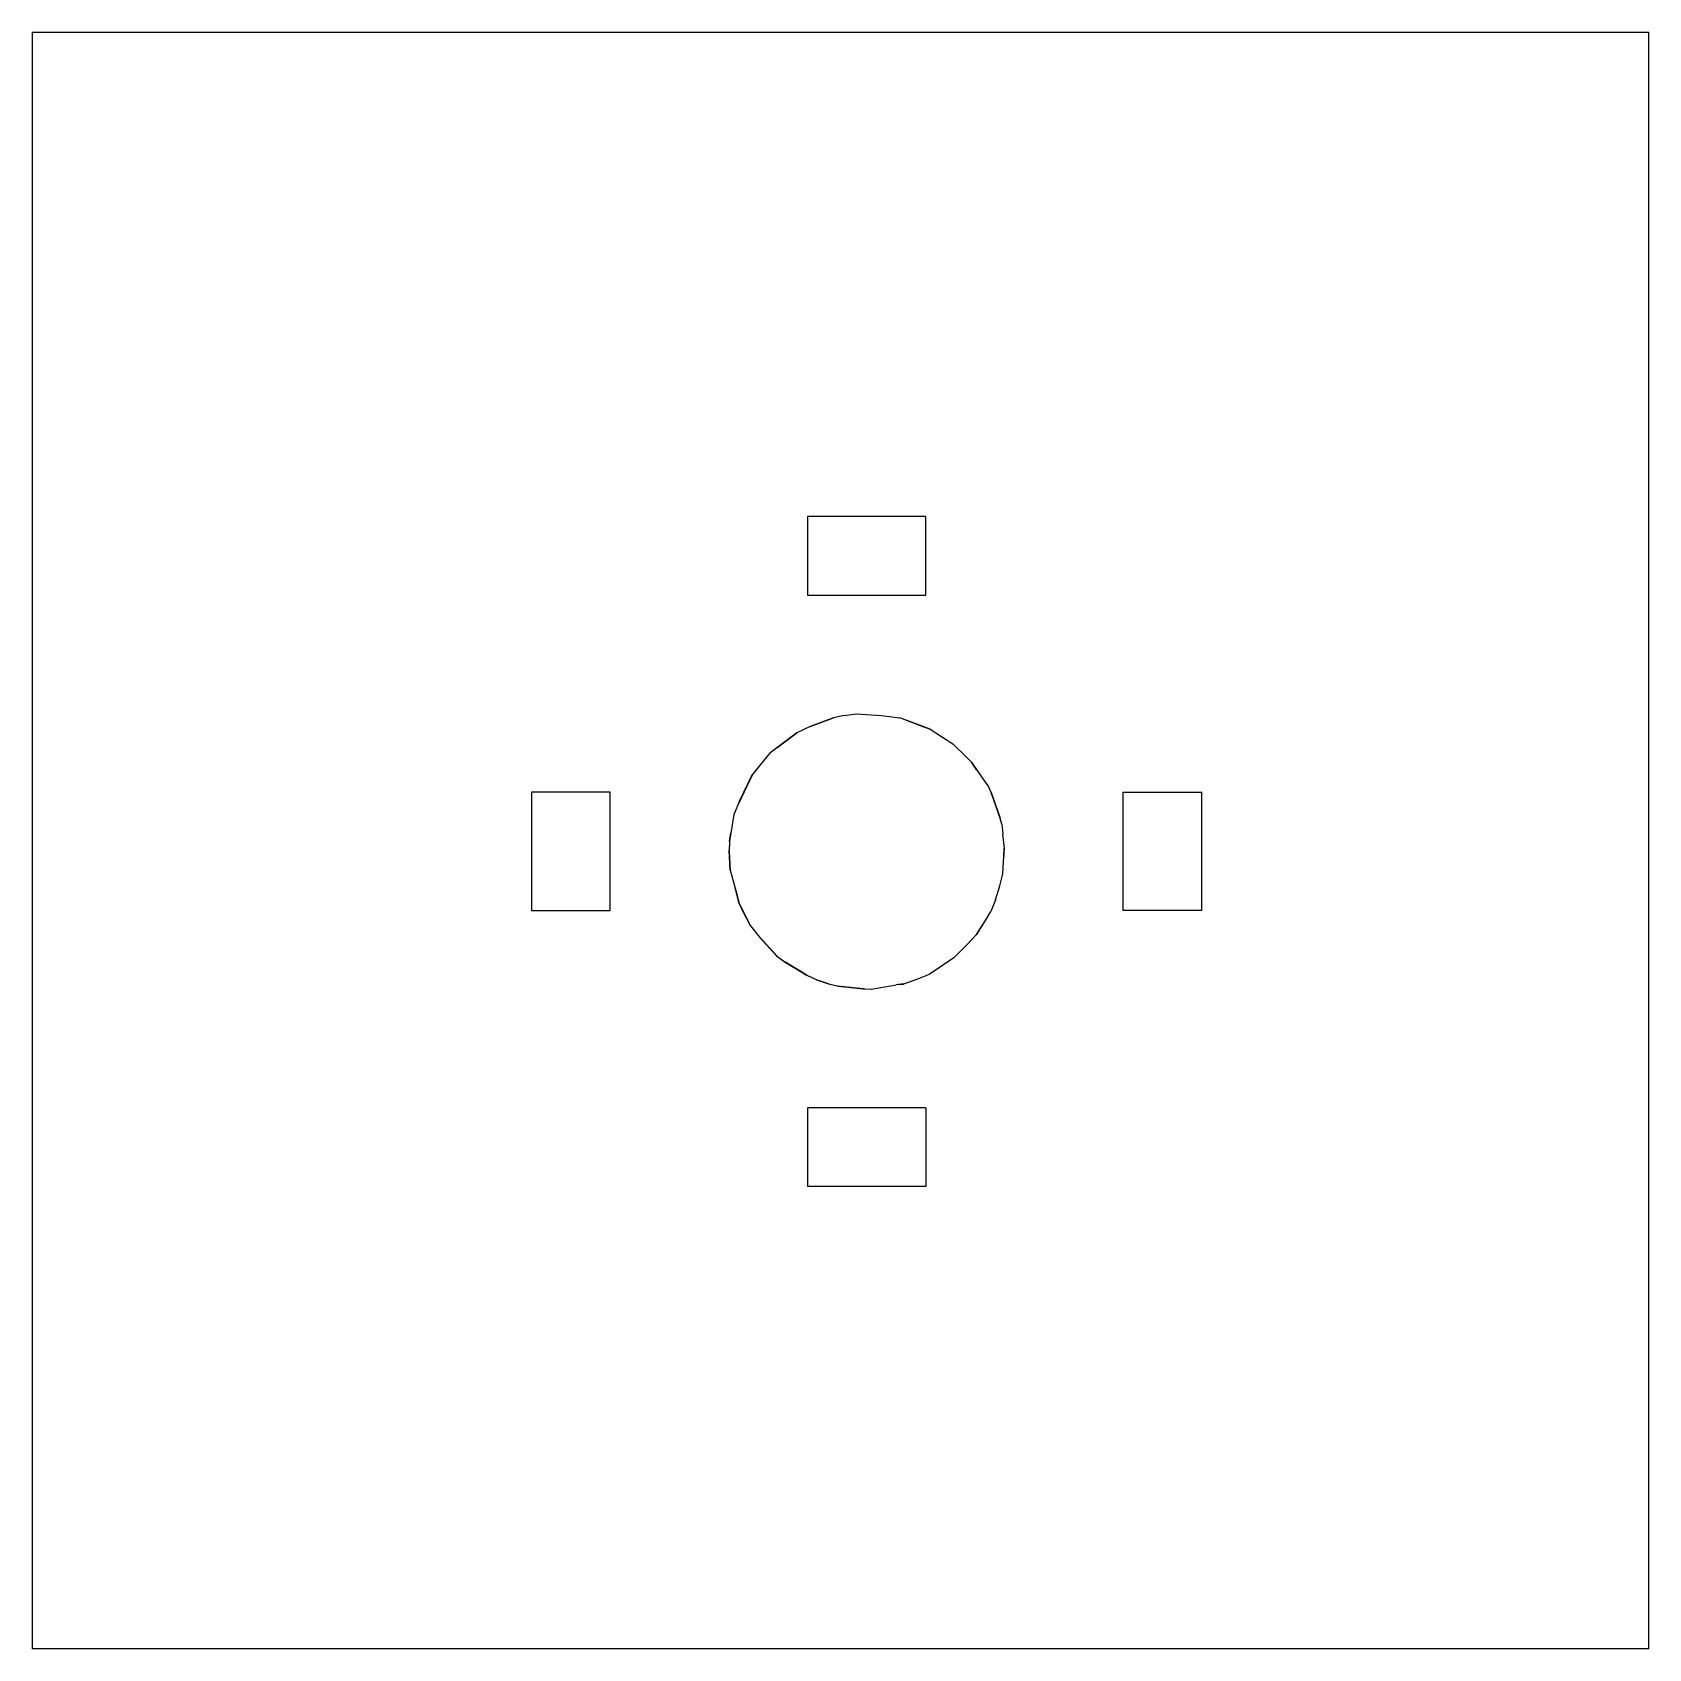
# Model space of a CAD drawing. Extents: x 4 to 45, y 140 to 181.
import ezdxf

# ---------------------------------------------------------------- set-up
doc = ezdxf.new("R2010")
doc.units = 0
doc.header["$MEASUREMENT"] = 0
doc.layers.get('0').update_dxf_attribs({"linetype": 'CONTINUOUS'})

msp = doc.modelspace()

# ---------------------------------------------------------------- linework, layer by layer
at = {"color": 0}
for p, q in [((4, 181), (45.007, 181)), ((4, 181), (4, 139.994)), ((45.007, 139.994), (45.007, 181)), ((23.665, 168.72), (23.665, 166.722)), ((26.666, 168.72), (23.665, 168.72)), ((26.666, 166.722), (26.666, 168.72)), ((23.665, 166.722), (26.666, 166.722)), ((24.599, 163.664), (24.324, 163.61)), ((24.599, 163.664), (24.913, 163.709)), ((24.913, 163.709), (25.546, 163.664)), ((25.546, 163.664), (26.009, 163.613)), ((23.397, 163.232), (22.857, 162.821)), ((22.888, 162.846), (23.397, 163.232)), ((23.393, 163.23), (22.888, 162.846)), ((23.731, 163.386), (23.393, 163.23)), ((24.33, 163.611), (23.719, 163.381)), ((23.731, 163.386), (24.33, 163.611)), ((24.324, 163.61), (23.731, 163.386)), ((26.003, 163.614), (26.638, 163.374)), ((26.003, 163.614), (26.602, 163.389)), ((26.602, 163.389), (26.009, 163.613)), ((26.777, 163.323), (26.602, 163.389)), ((26.602, 163.389), (26.638, 163.374)), ((26.638, 163.374), (26.782, 163.32)), ((26.777, 163.323), (26.638, 163.374)), ((26.777, 163.323), (27.089, 163.12)), ((22.857, 162.821), (22.699, 162.701)), ((22.888, 162.846), (22.702, 162.704)), ((22.857, 162.821), (22.702, 162.704)), ((22.888, 162.846), (22.857, 162.821)), ((27.089, 163.12), (27.356, 162.946)), ((27.716, 162.595), (27.351, 162.949)), ((27.351, 162.949), (27.698, 162.615)), ((27.698, 162.615), (27.356, 162.946)), ((22.475, 162.429), (22.269, 162.175)), ((22.702, 162.704), (22.475, 162.429)), ((27.698, 162.615), (27.716, 162.595)), ((27.829, 162.481), (27.698, 162.615)), ((27.829, 162.481), (27.716, 162.595)), ((27.716, 162.595), (27.828, 162.481)), ((27.829, 162.481), (27.828, 162.481)), ((27.828, 162.481), (27.963, 162.282)), ((27.963, 162.282), (27.829, 162.481)), ((27.829, 162.481), (27.986, 162.249)), ((22.273, 162.181), (21.923, 161.448)), ((21.944, 161.496), (22.273, 162.181)), ((22.269, 162.175), (21.944, 161.496)), ((27.963, 162.282), (27.986, 162.249)), ((27.986, 162.249), (28.257, 161.858)), ((16.665, 161.72), (16.665, 158.719)), ((18.663, 161.72), (16.665, 161.72)), ((18.663, 158.719), (18.663, 161.72)), ((28.257, 161.858), (28.333, 161.687)), ((28.333, 161.687), (28.322, 161.711)), ((28.322, 161.711), (28.553, 161.065)), ((28.333, 161.687), (28.546, 161.09)), ((28.553, 161.065), (28.333, 161.687)), ((31.669, 161.72), (31.669, 158.719)), ((31.669, 161.72), (33.667, 161.72)), ((33.667, 158.719), (33.667, 161.72)), ((21.944, 161.496), (21.794, 161.155)), ((21.944, 161.496), (21.923, 161.448)), ((21.794, 161.155), (21.723, 160.685)), ((28.596, 160.91), (28.546, 161.09)), ((28.596, 160.91), (28.62, 160.654)), ((21.685, 160.478), (21.681, 160.221)), ((21.723, 160.685), (21.685, 160.478)), ((21.717, 160.645), (21.685, 160.47)), ((21.685, 160.478), (21.717, 160.645)), ((21.717, 160.645), (21.723, 160.685)), ((28.66, 160.299), (28.62, 160.654)), ((21.702, 159.741), (21.681, 160.241)), ((21.681, 160.221), (21.702, 159.742)), ((21.681, 160.221), (21.701, 159.746)), ((28.619, 159.653), (28.644, 160.089)), ((28.644, 160.089), (28.66, 160.299)), ((28.646, 160.126), (28.644, 160.089)), ((28.646, 160.126), (28.659, 160.302)), ((28.646, 160.126), (28.66, 160.299)), ((21.701, 159.746), (21.834, 159.289)), ((28.545, 159.344), (28.619, 159.653)), ((21.847, 159.238), (21.834, 159.289)), ((21.834, 159.289), (21.921, 158.927)), ((21.921, 158.927), (21.847, 159.238)), ((21.847, 159.238), (21.921, 158.927)), ((28.433, 158.988), (28.545, 159.344)), ((16.665, 158.719), (18.663, 158.719)), ((21.921, 158.927), (21.921, 158.927)), ((21.921, 158.927), (21.991, 158.782)), ((21.991, 158.782), (21.921, 158.927)), ((21.921, 158.927), (22.002, 158.758)), ((22.002, 158.758), (21.991, 158.782)), ((21.991, 158.782), (22.224, 158.33)), ((22.224, 158.331), (22.002, 158.758)), ((22.22, 158.335), (22.002, 158.758)), ((28.433, 158.988), (28.315, 158.693)), ((33.667, 158.719), (31.669, 158.719)), ((22.22, 158.335), (22.451, 158.042)), ((27.952, 158.107), (28.222, 158.538)), ((27.952, 158.107), (28.207, 158.513)), ((27.954, 158.109), (28.207, 158.513)), ((28.207, 158.513), (28.315, 158.693)), ((22.439, 158.058), (22.885, 157.569)), ((22.451, 158.042), (22.885, 157.569)), ((22.879, 157.574), (22.451, 158.042)), ((27.715, 157.855), (27.954, 158.109)), ((22.879, 157.574), (23.103, 157.407)), ((27.377, 157.519), (26.749, 157.099)), ((27.377, 157.519), (27.715, 157.855)), ((23.091, 157.416), (23.661, 157.074)), ((23.647, 157.08), (23.092, 157.416)), ((23.103, 157.407), (23.647, 157.08)), ((23.647, 157.08), (23.899, 156.96)), ((26.749, 157.099), (26.456, 156.976)), ((23.896, 156.962), (24.206, 156.857)), ((24.201, 156.858), (23.896, 156.961)), ((23.899, 156.96), (24.201, 156.858)), ((24.201, 156.858), (24.452, 156.802)), ((24.437, 156.805), (25.112, 156.732)), ((25.082, 156.734), (24.437, 156.805)), ((24.452, 156.802), (25.082, 156.734)), ((25.112, 156.732), (25.082, 156.734)), ((25.082, 156.734), (25.292, 156.723)), ((25.292, 156.723), (25.916, 156.836)), ((26.102, 156.856), (25.916, 156.836)), ((25.968, 156.846), (25.916, 156.836)), ((26.119, 156.862), (25.968, 156.846)), ((25.968, 156.846), (26.102, 156.856)), ((26.456, 156.976), (26.102, 156.856)), ((26.666, 153.717), (23.665, 153.717)), ((23.665, 153.717), (23.665, 151.719)), ((26.666, 153.717), (26.666, 151.719)), ((26.666, 151.719), (23.665, 151.719)), ((45.007, 139.994), (4, 139.994))]:
    msp.add_line(p, q, dxfattribs=at)

doc.saveas('drawing.dxf')
